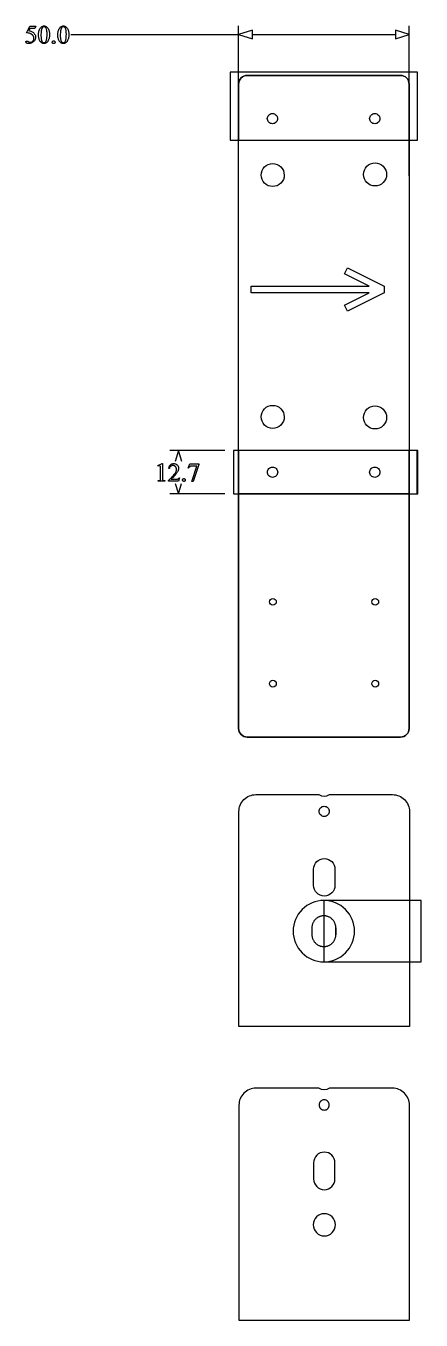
# Model space of a CAD drawing. Extents: x -88 to 28, y -184 to 196.
import ezdxf

# ---------------------------------------------------------------- set-up
doc = ezdxf.new("R2010")
doc.units = 0
for name, color, linetype in [('DIMENSIONS', 253, 'CONTINUOUS'), ('LAYER0', 13, 'CONTINUOUS'), ('LAYER_1', 7, 'CONTINUOUS')]:
    doc.layers.add(name, color=color, linetype=linetype)

msp = doc.modelspace()

# ---------------------------------------------------------------- linework, layer by layer
at = {"layer": 'DIMENSIONS'}
for points in [[(-84.78, 195.45), (-85.07, 194.82), (-86.57, 194.82), (-86.9, 194.15), (-86.66, 194.1), (-86.44, 194.05), (-86.23, 193.98), (-86.03, 193.89), (-85.84, 193.8), (-85.66, 193.68), (-85.5, 193.56), (-85.35, 193.42), (-85.24, 193.29), (-85.14, 193.16), (-85.05, 193.02), (-84.99, 192.88), (-84.93, 192.72), (-84.89, 192.57), (-84.87, 192.41), (-84.86, 192.24), (-84.87, 192.05), (-84.9, 191.86), (-84.95, 191.68), (-85.02, 191.51), (-85.11, 191.35), (-85.2, 191.2), (-85.31, 191.06), (-85.43, 190.94), (-85.55, 190.83), (-85.68, 190.73), (-85.82, 190.64), (-85.97, 190.56), (-86.18, 190.47), (-86.4, 190.41), (-86.62, 190.37), (-86.84, 190.36), (-87.05, 190.37), (-87.23, 190.4), (-87.38, 190.44), (-87.44, 190.47), (-87.49, 190.51), (-87.58, 190.59), (-87.65, 190.67), (-87.69, 190.76), (-87.7, 190.85), (-87.69, 190.9), (-87.68, 190.94), (-87.65, 190.99), (-87.61, 191.03), (-87.57, 191.06), (-87.52, 191.09), (-87.46, 191.1), (-87.4, 191.11), (-87.31, 191.1), (-87.23, 191.08), (-87.13, 191.03), (-86.99, 190.93), (-86.85, 190.84), (-86.71, 190.78), (-86.57, 190.75), (-86.43, 190.74), (-86.32, 190.74), (-86.22, 190.76), (-86.12, 190.78), (-86.02, 190.82), (-85.93, 190.86), (-85.84, 190.92), (-85.75, 190.99), (-85.67, 191.06), (-85.59, 191.15), (-85.53, 191.23), (-85.47, 191.33), (-85.42, 191.42), (-85.39, 191.53), (-85.36, 191.63), (-85.35, 191.74), (-85.34, 191.86), (-85.35, 191.97), (-85.36, 192.08), (-85.38, 192.19), (-85.41, 192.3), (-85.46, 192.4), (-85.51, 192.5), (-85.57, 192.6), (-85.63, 192.7), (-85.71, 192.8), (-85.79, 192.89), (-85.88, 192.97), (-85.98, 193.05), (-86.08, 193.12), (-86.19, 193.19), (-86.31, 193.25), (-86.44, 193.31), (-86.66, 193.38), (-86.91, 193.44), (-87.2, 193.48), (-87.53, 193.5), (-86.57, 195.45)], [(-84.01, 192.92), (-84.01, 193.13), (-83.99, 193.33), (-83.97, 193.52), (-83.95, 193.71), (-83.91, 193.89), (-83.87, 194.07), (-83.81, 194.23), (-83.75, 194.39), (-83.69, 194.54), (-83.61, 194.68), (-83.54, 194.81), (-83.45, 194.93), (-83.36, 195.04), (-83.27, 195.14), (-83.17, 195.23), (-83.07, 195.31), (-82.9, 195.41), (-82.73, 195.49), (-82.56, 195.53), (-82.47, 195.54), (-82.38, 195.55), (-82.24, 195.54), (-82.1, 195.51), (-81.97, 195.47), (-81.84, 195.4), (-81.71, 195.32), (-81.58, 195.22), (-81.46, 195.1), (-81.35, 194.96), (-81.21, 194.77), (-81.1, 194.57), (-81, 194.34), (-80.92, 194.11), (-80.86, 193.85), (-80.81, 193.58), (-80.79, 193.3), (-80.78, 192.99), (-80.78, 192.78), (-80.79, 192.57), (-80.81, 192.38), (-80.84, 192.19), (-80.88, 192.01), (-80.92, 191.84), (-80.97, 191.67), (-81.03, 191.51), (-81.09, 191.37), (-81.16, 191.23), (-81.24, 191.11), (-81.31, 190.99), (-81.4, 190.88), (-81.48, 190.79), (-81.57, 190.71), (-81.67, 190.63), (-81.86, 190.51), (-82.05, 190.43), (-82.14, 190.4), (-82.24, 190.37), (-82.33, 190.36), (-82.42, 190.36), (-82.59, 190.37), (-82.76, 190.41), (-82.92, 190.48), (-83.07, 190.57), (-83.22, 190.69), (-83.36, 190.83), (-83.49, 191), (-83.61, 191.2), (-83.7, 191.38), (-83.78, 191.58), (-83.85, 191.78), (-83.91, 191.99), (-83.95, 192.2), (-83.99, 192.43), (-84, 192.67)], [(-83.29, 192.82), (-83.28, 192.57), (-83.27, 192.33), (-83.25, 192.1), (-83.22, 191.89), (-83.19, 191.68), (-83.15, 191.49), (-83.09, 191.31), (-83.03, 191.14), (-82.98, 191.01), (-82.92, 190.9), (-82.85, 190.8), (-82.77, 190.73), (-82.69, 190.67), (-82.6, 190.62), (-82.51, 190.6), (-82.41, 190.59), (-82.31, 190.6), (-82.2, 190.63), (-82.1, 190.69), (-81.99, 190.77), (-81.94, 190.82), (-81.89, 190.87), (-81.81, 191.01), (-81.73, 191.17), (-81.67, 191.37), (-81.63, 191.53), (-81.6, 191.72), (-81.54, 192.13), (-81.51, 192.61), (-81.5, 193.16), (-81.51, 193.57), (-81.54, 193.94), (-81.6, 194.28), (-81.64, 194.44), (-81.68, 194.58), (-81.75, 194.78), (-81.83, 194.94), (-81.92, 195.08), (-82.02, 195.18), (-82.1, 195.24), (-82.19, 195.27), (-82.28, 195.3), (-82.38, 195.31), (-82.51, 195.29), (-82.62, 195.25), (-82.73, 195.18), (-82.83, 195.08), (-82.89, 195), (-82.95, 194.91), (-83.01, 194.8), (-83.05, 194.69), (-83.1, 194.56), (-83.13, 194.42), (-83.19, 194.12), (-83.23, 193.79), (-83.26, 193.47), (-83.28, 193.14)], [(-78.35, 192.92), (-78.34, 193.13), (-78.33, 193.33), (-78.31, 193.52), (-78.28, 193.71), (-78.25, 193.89), (-78.2, 194.07), (-78.15, 194.23), (-78.09, 194.39), (-78.02, 194.54), (-77.95, 194.68), (-77.87, 194.81), (-77.79, 194.93), (-77.7, 195.04), (-77.61, 195.14), (-77.51, 195.23), (-77.4, 195.31), (-77.24, 195.41), (-77.07, 195.49), (-76.89, 195.53), (-76.81, 195.54), (-76.72, 195.55), (-76.58, 195.54), (-76.44, 195.51), (-76.3, 195.47), (-76.17, 195.4), (-76.04, 195.32), (-75.92, 195.22), (-75.8, 195.1), (-75.68, 194.96), (-75.55, 194.77), (-75.43, 194.57), (-75.34, 194.34), (-75.26, 194.11), (-75.19, 193.85), (-75.15, 193.58), (-75.12, 193.3), (-75.11, 192.99), (-75.12, 192.78), (-75.13, 192.57), (-75.15, 192.38), (-75.18, 192.19), (-75.21, 192.01), (-75.25, 191.84), (-75.31, 191.67), (-75.36, 191.51), (-75.43, 191.37), (-75.5, 191.23), (-75.57, 191.11), (-75.65, 190.99), (-75.73, 190.88), (-75.82, 190.79), (-75.91, 190.71), (-76, 190.63), (-76.2, 190.51), (-76.39, 190.43), (-76.48, 190.4), (-76.57, 190.37), (-76.66, 190.36), (-76.75, 190.36), (-76.93, 190.37), (-77.1, 190.41), (-77.26, 190.48), (-77.41, 190.57), (-77.55, 190.69), (-77.69, 190.83), (-77.82, 191), (-77.95, 191.2), (-78.04, 191.38), (-78.12, 191.58), (-78.19, 191.78), (-78.25, 191.99), (-78.29, 192.2), (-78.32, 192.43), (-78.34, 192.67)], [(-77.62, 192.82), (-77.62, 192.57), (-77.61, 192.33), (-77.59, 192.1), (-77.56, 191.89), (-77.53, 191.68), (-77.48, 191.49), (-77.43, 191.31), (-77.37, 191.14), (-77.31, 191.01), (-77.25, 190.9), (-77.18, 190.8), (-77.11, 190.73), (-77.03, 190.67), (-76.94, 190.62), (-76.84, 190.6), (-76.74, 190.59), (-76.64, 190.6), (-76.54, 190.63), (-76.44, 190.69), (-76.33, 190.77), (-76.28, 190.82), (-76.23, 190.87), (-76.14, 191.01), (-76.07, 191.17), (-76.01, 191.37), (-75.97, 191.53), (-75.93, 191.72), (-75.88, 192.13), (-75.85, 192.61), (-75.84, 193.16), (-75.85, 193.57), (-75.88, 193.94), (-75.94, 194.28), (-75.97, 194.44), (-76.01, 194.58), (-76.08, 194.78), (-76.17, 194.94), (-76.26, 195.08), (-76.36, 195.18), (-76.44, 195.24), (-76.52, 195.27), (-76.62, 195.3), (-76.72, 195.31), (-76.84, 195.29), (-76.96, 195.25), (-77.07, 195.18), (-77.17, 195.08), (-77.23, 195), (-77.29, 194.91), (-77.34, 194.8), (-77.39, 194.69), (-77.43, 194.56), (-77.47, 194.42), (-77.53, 194.12), (-77.57, 193.79), (-77.6, 193.47), (-77.62, 193.14)], [(-79.56, 191.16), (-79.48, 191.15), (-79.4, 191.13), (-79.34, 191.09), (-79.27, 191.04), (-79.22, 190.98), (-79.18, 190.91), (-79.16, 190.83), (-79.15, 190.75), (-79.16, 190.67), (-79.18, 190.59), (-79.22, 190.52), (-79.27, 190.46), (-79.34, 190.41), (-79.41, 190.37), (-79.48, 190.35), (-79.56, 190.34), (-79.65, 190.35), (-79.72, 190.37), (-79.79, 190.41), (-79.85, 190.46), (-79.91, 190.52), (-79.94, 190.59), (-79.97, 190.67), (-79.97, 190.75), (-79.97, 190.83), (-79.94, 190.91), (-79.91, 190.98), (-79.85, 191.04), (-79.79, 191.09), (-79.72, 191.13), (-79.65, 191.15)], [(-48.98, 66.58), (-47.77, 67.17), (-47.64, 67.17), (-47.64, 62.95), (-47.64, 62.61), (-47.62, 62.5), (-47.61, 62.43), (-47.59, 62.38), (-47.55, 62.33), (-47.51, 62.3), (-47.46, 62.27), (-47.39, 62.24), (-47.3, 62.22), (-47.17, 62.21), (-47.01, 62.2), (-47.01, 62.07), (-48.89, 62.07), (-48.89, 62.2), (-48.73, 62.21), (-48.6, 62.22), (-48.5, 62.24), (-48.44, 62.27), (-48.39, 62.29), (-48.35, 62.33), (-48.32, 62.37), (-48.29, 62.41), (-48.28, 62.48), (-48.26, 62.59), (-48.25, 62.95), (-48.25, 65.65), (-48.26, 66.1), (-48.27, 66.25), (-48.29, 66.35), (-48.3, 66.4), (-48.33, 66.45), (-48.35, 66.49), (-48.38, 66.52), (-48.42, 66.55), (-48.46, 66.56), (-48.55, 66.58), (-48.62, 66.57), (-48.71, 66.55), (-48.81, 66.51), (-48.93, 66.46)], [(-42.63, 63.03), (-42.98, 62.07), (-45.93, 62.07), (-45.93, 62.2), (-45.33, 62.77), (-45.06, 63.03), (-44.82, 63.28), (-44.6, 63.52), (-44.41, 63.74), (-44.24, 63.95), (-44.1, 64.14), (-43.97, 64.33), (-43.86, 64.51), (-43.77, 64.69), (-43.7, 64.86), (-43.64, 65.03), (-43.6, 65.2), (-43.57, 65.36), (-43.57, 65.52), (-43.57, 65.64), (-43.58, 65.75), (-43.61, 65.85), (-43.64, 65.95), (-43.68, 66.05), (-43.73, 66.14), (-43.79, 66.22), (-43.86, 66.3), (-43.93, 66.37), (-44.01, 66.43), (-44.09, 66.49), (-44.18, 66.53), (-44.27, 66.56), (-44.36, 66.59), (-44.45, 66.6), (-44.55, 66.61), (-44.73, 66.59), (-44.9, 66.55), (-45.06, 66.49), (-45.22, 66.39), (-45.29, 66.33), (-45.35, 66.27), (-45.41, 66.2), (-45.47, 66.13), (-45.57, 65.95), (-45.65, 65.76), (-45.79, 65.76), (-45.76, 65.92), (-45.72, 66.08), (-45.68, 66.23), (-45.62, 66.36), (-45.56, 66.49), (-45.48, 66.6), (-45.4, 66.71), (-45.31, 66.81), (-45.21, 66.89), (-45.11, 66.97), (-45, 67.03), (-44.88, 67.08), (-44.76, 67.12), (-44.63, 67.15), (-44.5, 67.17), (-44.36, 67.17), (-44.21, 67.17), (-44.07, 67.15), (-43.93, 67.12), (-43.8, 67.07), (-43.68, 67.02), (-43.56, 66.95), (-43.45, 66.87), (-43.34, 66.78), (-43.25, 66.68), (-43.16, 66.58), (-43.09, 66.47), (-43.04, 66.35), (-42.99, 66.24), (-42.96, 66.12), (-42.94, 65.99), (-42.94, 65.86), (-42.95, 65.67), (-42.98, 65.48), (-43.03, 65.29), (-43.11, 65.1), (-43.19, 64.95), (-43.27, 64.8), (-43.36, 64.64), (-43.47, 64.48), (-43.71, 64.16), (-44, 63.83), (-44.74, 63.03), (-44.99, 62.78), (-45.14, 62.62), (-43.84, 62.62), (-43.5, 62.63), (-43.28, 62.65), (-43.2, 62.67), (-43.13, 62.7), (-43.06, 62.73), (-42.99, 62.77), (-42.93, 62.82), (-42.87, 62.88), (-42.82, 62.95), (-42.77, 63.03)], [(-39.67, 67.07), (-36.99, 67.07), (-36.99, 66.93), (-38.65, 61.96), (-39.07, 61.96), (-37.57, 66.47), (-38.95, 66.47), (-39.14, 66.46), (-39.31, 66.44), (-39.44, 66.41), (-39.54, 66.37), (-39.69, 66.27), (-39.82, 66.15), (-39.94, 66.01), (-40.04, 65.84), (-40.15, 65.88)], [(-41.37, 62.78), (-41.29, 62.78), (-41.21, 62.75), (-41.14, 62.72), (-41.08, 62.66), (-41.03, 62.6), (-40.99, 62.53), (-40.97, 62.46), (-40.96, 62.37), (-40.97, 62.29), (-40.99, 62.22), (-41.03, 62.15), (-41.08, 62.08), (-41.15, 62.03), (-41.21, 61.99), (-41.29, 61.97), (-41.37, 61.96), (-41.45, 61.97), (-41.53, 61.99), (-41.6, 62.03), (-41.66, 62.08), (-41.71, 62.15), (-41.75, 62.22), (-41.77, 62.29), (-41.78, 62.37), (-41.77, 62.46), (-41.75, 62.53), (-41.71, 62.6), (-41.66, 62.67), (-41.6, 62.72), (-41.53, 62.75), (-41.45, 62.78)]]:
    msp.add_lwpolyline(points, close=True, dxfattribs=at)
for points in [[(-25.36, 151.56), (-25.36, 195.55)], [(-21.31, 194.3), (-25.36, 193.05)], [(-21.31, 191.8), (-21.31, 194.3)], [(24.64, 193.05), (20.6, 194.3)], [(20.6, 194.3), (20.6, 191.8)], [(24.64, 151.56), (24.64, 195.55)], [(-74.49, 193.05), (-25.36, 193.05)], [(-25.36, 193.05), (-21.31, 191.8)], [(-21.31, 193.05), (20.6, 193.05)], [(20.6, 191.8), (24.64, 193.05)], [(-29.36, 71.02), (-45.49, 71.02)], [(-42.99, 71.02), (-43.98, 67.8)], [(-41.99, 67.8), (-42.99, 71.02)], [(-43.92, 61.34), (-42.99, 58.32)], [(-42.99, 58.32), (-42.05, 61.34)], [(-29.36, 58.32), (-45.49, 58.32)]]:
    msp.add_lwpolyline(points, dxfattribs=at)
at = {"layer": 'LAYER0'}
for points in [[(-22.86, -13, -0.414214), (-25.36, -10.5), (-25.36, 178.5, -0.414214), (-22.86, 181), (22.14, 181, -0.414214), (24.64, 178.5), (24.64, -10.5, -0.414214), (22.14, -13)], [(-25.36, 162), (24.64, 162), (24.64, 178.5, 0.414214), (22.14, 181), (-22.86, 181, 0.414214), (-25.36, 178.5)], [(-13.94, 168.35, -0.414214), (-15.44, 166.85, -0.414214), (-16.94, 168.35, -0.414214), (-15.44, 169.85, -0.414214)], [(16.06, 168.35, -0.414214), (14.56, 166.85, -0.414214), (13.06, 168.35, -0.414214), (14.56, 169.85, -0.414214)], [(-15.36, 148.43, -0.414214), (-18.73, 151.81, -0.414214), (-15.36, 155.18, -0.414214), (-11.98, 151.81, -0.414214)], [(18.02, 151.98, -0.414214), (14.64, 148.61, -0.414214), (11.27, 151.98, -0.414214), (14.64, 155.36, -0.414214)], [(-11.98, 80.89, -0.414214), (-15.36, 77.51, -0.414214), (-18.73, 80.89, -0.414214), (-15.36, 84.26, -0.414214)], [(14.64, 77.34, -0.414214), (11.27, 80.71, -0.414214), (14.64, 84.09, -0.414214), (18.02, 80.71, -0.414214)], [(-13.9, 64.65, -0.414214), (-15.4, 63.15, -0.414214), (-16.9, 64.65, -0.414214), (-15.4, 66.15, -0.414214)], [(14.56, 63.15, -0.414214), (13.06, 64.65, -0.414214), (14.56, 66.15, -0.414214), (16.06, 64.65, -0.414214)], [(22.14, -13, 0.414214), (24.64, -10.5), (24.64, 58.3), (-25.36, 58.3), (-25.36, -10.5, 0.414214), (-22.86, -13)], [(-14.3, 26.64, -0.414214), (-15.3, 25.64, -0.414214), (-16.3, 26.64, -0.414214), (-15.3, 27.64, -0.414214)], [(14.7, 25.64, -0.414214), (13.7, 26.64, -0.414214), (14.7, 27.64, -0.414214), (15.7, 26.64, -0.414214)], [(-14.3, 2.64, -0.414214), (-15.3, 1.64, -0.414214), (-16.3, 2.64, -0.414214), (-15.3, 3.64, -0.414214)], [(15.7, 2.64, -0.414214), (14.7, 1.64, -0.414214), (13.7, 2.64, -0.414214), (14.7, 3.64, -0.414214)], [(19.74, -29.89, -0.414214), (24.74, -34.89), (24.74, -97.89), (-25.26, -97.89), (-25.26, -34.89, -0.414214), (-20.26, -29.89), (-1.82, -29.89, 0.279732), (1.3, -29.89)], [(1.24, -34.8, -0.414214), (-0.26, -36.3, -0.414214), (-1.76, -34.8, -0.414214), (-0.26, -33.3, -0.414214)], [(2.87, -56.51, -1), (-3.38, -56.51), (-3.38, -51.76, -1), (2.87, -51.76)], [(-20.26, -116, 0.414214), (-25.26, -121), (-25.26, -184), (24.74, -184), (24.74, -121, 0.414214), (19.74, -116), (1.3, -116, -0.279732), (-1.82, -116)], [(-20.26, -116, 0.414214), (-25.26, -121), (-25.26, -184), (24.74, -184), (24.74, -121, 0.414214), (19.74, -116), (1.3, -116, -0.279732), (-1.82, -116)], [(-1.76, -120.91, 0.414214), (-0.26, -122.41, 0.414214), (1.24, -120.91, 0.414214), (-0.26, -119.41, 0.414214)], [(-1.76, -120.91, 0.414214), (-0.26, -122.41, 0.414214), (1.24, -120.91, 0.414214), (-0.26, -119.41, 0.414214)], [(-3.38, -142.62, 1), (2.87, -142.62), (2.87, -137.87, 1), (-3.38, -137.87)], [(-3.38, -142.62, 1), (2.87, -142.62), (2.87, -137.87, 1), (-3.38, -137.87)]]:
    msp.add_lwpolyline(points, format="xyb", close=True, dxfattribs=at)
for points in [[(12.87, 117.23), (-21.65, 117.23), (-21.65, 119.23), (12.87, 119.23), (5.72, 122.81), (6.61, 124.6), (17.35, 119.23), (17.35, 117.23), (6.61, 111.87), (5.72, 113.66)], [(24.64, 71), (-25.36, 71), (-25.36, 58.3), (24.64, 58.3)]]:
    msp.add_lwpolyline(points, close=True, dxfattribs=at)
at = {"layer": 'LAYER_1'}
for points in [[(-27.87, 162), (27.13, 162), (27.13, 182), (-27.87, 182)], [(-26.86, 58.32), (27.14, 58.32), (27.14, 71.02), (-26.86, 71.02)], [(-25.36, 58.3), (27.02, 58.3), (27.02, 71), (-25.36, 71)], [(-0.36, -78.94), (28.14, -78.94), (28.14, -60.94), (-0.36, -60.94)], [(3.14, -68.94), (3.13, -68.76), (3.12, -68.59), (3.1, -68.41), (3.07, -68.24), (3.03, -68.07), (2.98, -67.9), (2.93, -67.74), (2.86, -67.58), (2.79, -67.43), (2.72, -67.27), (2.63, -67.13), (2.54, -66.99), (2.44, -66.85), (2.34, -66.72), (2.23, -66.59), (2.11, -66.47), (1.99, -66.35), (1.87, -66.24), (1.73, -66.14), (1.6, -66.04), (1.45, -65.95), (1.31, -65.87), (1.16, -65.79), (1, -65.72), (0.84, -65.66), (0.68, -65.6), (0.51, -65.55), (0.34, -65.51), (0.17, -65.48), (0, -65.46), (-0.18, -65.45), (-0.36, -65.44), (-0.54, -65.45), (-0.72, -65.46), (-0.89, -65.48), (-1.07, -65.51), (-1.24, -65.55), (-1.4, -65.6), (-1.56, -65.66), (-1.72, -65.72), (-1.88, -65.79), (-2.03, -65.87), (-2.18, -65.95), (-2.32, -66.04), (-2.46, -66.14), (-2.59, -66.24), (-2.71, -66.35), (-2.84, -66.47), (-2.95, -66.59), (-3.06, -66.72), (-3.17, -66.85), (-3.26, -66.99), (-3.35, -67.13), (-3.44, -67.27), (-3.52, -67.43), (-3.59, -67.58), (-3.65, -67.74), (-3.7, -67.9), (-3.75, -68.07), (-3.79, -68.24), (-3.82, -68.41), (-3.84, -68.59), (-3.86, -68.76), (-3.86, -68.94), (-3.86, -70.94), (-3.86, -71.12), (-3.84, -71.3), (-3.82, -71.48), (-3.79, -71.65), (-3.75, -71.82), (-3.7, -71.98), (-3.65, -72.15), (-3.59, -72.31), (-3.52, -72.46), (-3.44, -72.61), (-3.35, -72.76), (-3.26, -72.9), (-3.17, -73.04), (-3.06, -73.17), (-2.95, -73.3), (-2.84, -73.42), (-2.71, -73.53), (-2.59, -73.64), (-2.46, -73.75), (-2.32, -73.85), (-2.18, -73.94), (-2.03, -74.02), (-1.88, -74.1), (-1.72, -74.17), (-1.56, -74.23), (-1.4, -74.29), (-1.24, -74.33), (-1.07, -74.37), (-0.89, -74.4), (-0.72, -74.42), (-0.54, -74.44), (-0.36, -74.44), (-0.18, -74.44), (0, -74.42), (0.17, -74.4), (0.34, -74.37), (0.51, -74.33), (0.68, -74.29), (0.84, -74.23), (1, -74.17), (1.16, -74.1), (1.31, -74.02), (1.45, -73.94), (1.6, -73.85), (1.73, -73.75), (1.87, -73.64), (1.99, -73.53), (2.11, -73.42), (2.23, -73.3), (2.34, -73.17), (2.44, -73.04), (2.54, -72.9), (2.63, -72.76), (2.72, -72.61), (2.79, -72.46), (2.86, -72.31), (2.93, -72.15), (2.98, -71.98), (3.03, -71.82), (3.07, -71.65), (3.1, -71.48), (3.12, -71.3), (3.13, -71.12), (3.14, -70.94)]]:
    msp.add_lwpolyline(points, close=True, dxfattribs=at)
for points in [[(-0.36, -60.94, 0.414214), (-9.36, -69.94, 0.414214), (-0.36, -78.94, 0.414214), (8.64, -69.94, 0.414214)], [(-0.2, -152.8, 0.414214), (-3.45, -156.05, 0.414214), (-0.2, -159.3, 0.414214), (3.05, -156.05, 0.414214)]]:
    msp.add_lwpolyline(points, format="xyb", close=True, dxfattribs=at)
msp.add_lwpolyline([(3.14, -68.94), (3.14, -71.05)], dxfattribs=at)

doc.saveas('drawing.dxf')
